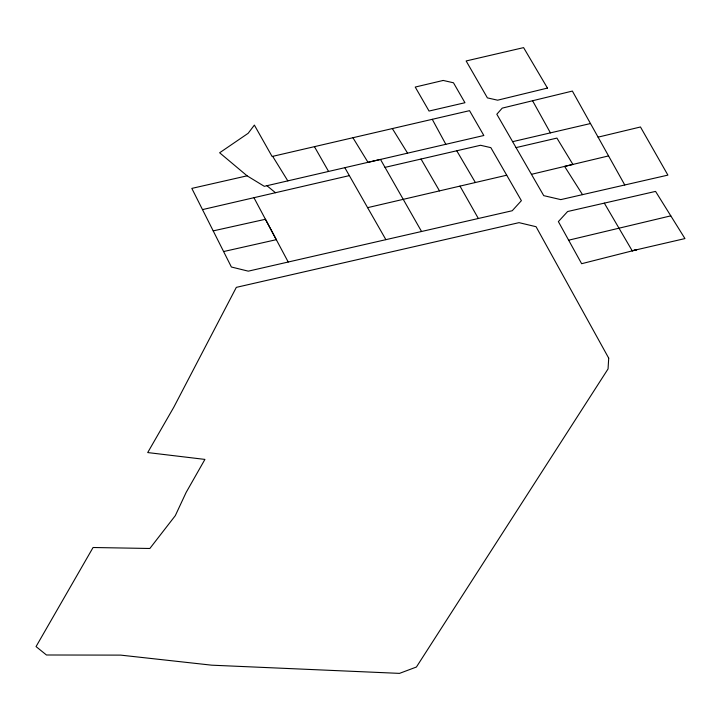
<?xml version="1.0" encoding="UTF-8"?>
<svg xmlns="http://www.w3.org/2000/svg" width="721" height="721" viewBox="0 0 721 721"><rect width="100%" height="100%" fill="white"/><g stroke="black" fill="none" stroke-linecap="round" stroke-linejoin="round"><path stroke-width="1.08" d="M598.079 137.152L640.464 126.977L667.898 175.113L560.785 199.618L543.733 195.643L496.823 114.233L502.231 108.123L572.375 91.071L624.774 184.982M531.449 174.329L572.907 164.424L556.918 138.09L516.056 147.607M608.551 155.916L564.597 166.407L582.523 194.643M568.644 240.192L670.791 215.849M352.92 137.729L367.998 162.324L483.845 135.503L469.533 110.664L272.096 156.484L254.369 125.094L248.15 133.304L219.635 152.771L247.096 175.825L264.301 186.315L380.49 159.431L421.551 231.495M512.631 141.667L590.49 123.543M344.827 167.678L367.611 207.657L506.719 175.203M632.2 250.782L636.634 249.754L581.64 263.706L558.369 221.599L567.625 211.523L655.56 191.398L684.95 238.579L632.2 250.782L604.324 203.124M202.493 209.604L349 175.699M385.014 167.371L480.537 145.272L490.839 147.643L521.391 200.672L512.216 210.739L248.294 271.159L231.387 267.013L191.822 188.397L247.096 175.825M223.609 251.548L276.314 239.678L265.436 219.274L213.2 230.882M266.923 185.703L275.476 192.723M392.359 128.581L407.572 153.149M272.673 156.349L287.823 180.872M456.763 150.77L475.373 182.512M421.028 159.044L439.504 190.885M367.611 207.657L385.888 239.66M314.428 146.66L328.569 171.445M459.98 186.099L478.347 218.499M532.576 100.742L550.42 132.871M432.258 119.316L445.821 144.299M253.945 197.698L288.22 262.02M608.704 358.139L608.055 368.927L416.414 667.024L399.506 673.378L211.686 665.177L120.668 655.119L46.459 654.992L36.05 646.584L93.072 547.5L149.851 548.483L175.293 515.668L186.117 492.461L204.917 459.412L147.706 452.563L173.824 407.176L236.326 287.364L519.021 222.654L536.063 226.709L608.704 358.139M547.455 88.079L497.625 100.192L487.405 97.885L466.136 60.961L523.599 47.622L547.455 88.079M443.208 80.446L415.224 87.061L429.049 111.052L464.955 102.724L453.473 82.789L443.208 80.446"/></g></svg>
